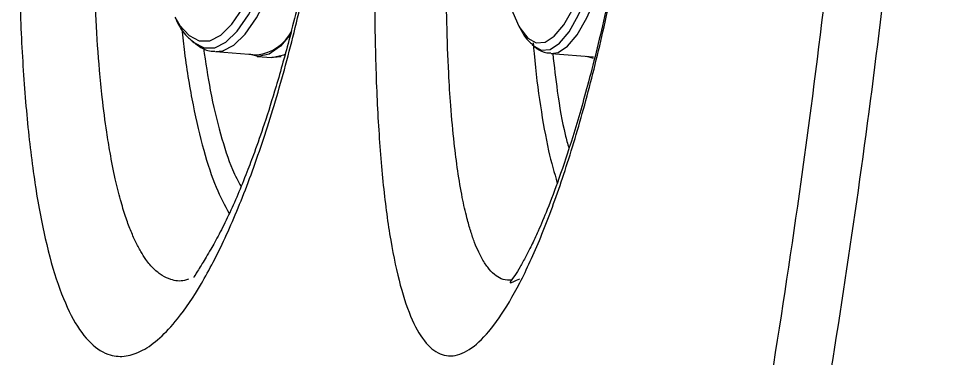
# Model space of a CAD drawing. Extents: x 939 to 1039, y 781 to 934.
# Drawn here: x 1027.831 to 1030.25, y 841.087 to 841.973 of the extents above; entities that cross this region are included whole.
import ezdxf

# ---------------------------------------------------------------- set-up
doc = ezdxf.new("R2010")
doc.units = 0
doc.header["$MEASUREMENT"] = 0
doc.layers.add('1', color=4, linetype='Continuous')

# ---------------------------------------------------------------- blocks, each defined once
blk = doc.blocks.new('Envoy')
at = {"layer": '1', "color": 3, "linetype": 'Continuous', "lineweight": 25}
for p, q in [((89.6909, 42.7122), (89.8002, 42.7037)), ((89.7999, 42.6998), (89.8381, 42.6968)), ((89.8425, 42.6979), (89.8621, 42.6993)), ((90.5673, 42.7073), (90.6776, 42.6985)), ((90.6773, 42.6946), (90.6604, 42.6999))]:
    blk.add_line(p, q, dxfattribs=at)
at = {"layer": '1', "color": 3, "linetype": 'Continuous', "lineweight": 25, "flags": 128}
for points in [[(89.5852, 42.8019), (89.5976, 42.7817), (89.6224, 42.7541), (89.6487, 42.7403), (89.6763, 42.7407), (89.7047, 42.7552), (89.7335, 42.7835), (89.7623, 42.8254), (89.7907, 42.8801), (89.8182, 42.9469), (89.8445, 43.0248)], [(89.6302, 42.7395), (89.6344, 42.7358), (89.6613, 42.7218), (89.6894, 42.7222), (89.7183, 42.7369), (89.7476, 42.7658), (89.7769, 42.8084), (89.8058, 42.8641), (89.8338, 42.9321), (89.8606, 43.0114)], [(90.483, 42.7786), (90.4857, 42.7739), (90.5061, 42.7475), (90.528, 42.7351), (90.5511, 42.7367), (90.5751, 42.7525), (90.5997, 42.7821), (90.6244, 42.8251), (90.6489, 42.8809), (90.6728, 42.9488), (90.6959, 43.0276)], [(90.5173, 42.7302), (90.5184, 42.7292), (90.5407, 42.7165), (90.5642, 42.7182), (90.5887, 42.7342), (90.6136, 42.7643), (90.6388, 42.8081), (90.6637, 42.865), (90.6881, 42.934), (90.7116, 43.0143)], [(90.5673, 42.7073), (90.5851, 42.71), (90.6097, 42.7261), (90.6348, 42.7564), (90.6602, 42.8005), (90.6853, 42.8577), (90.7098, 42.9272), (90.7334, 43.008)], [(89.6909, 42.7122), (89.7101, 42.714), (89.7392, 42.7288), (89.7687, 42.7579), (89.7982, 42.8008), (89.8273, 42.8569), (89.8555, 42.9253), (89.8824, 43.0052)], [(90.4519, 42.8619), (90.4671, 42.8139), (90.483, 42.7786)], [(89.8887, 42.7595), (89.8608, 42.7269), (89.8313, 42.7061), (89.8025, 42.6996), (89.7795, 42.7053)], [(89.8413, 42.6967), (89.8407, 42.6967), (89.8381, 42.6968)], [(89.874, 42.7054), (89.8695, 42.7031), (89.8413, 42.6967)]]:
    blk.add_lwpolyline(points, dxfattribs=at)
at = {"layer": '1', "color": 3, "linetype": 'Continuous', "lineweight": 25}
blk.add_arc((89.7861, 42.8207), 0.1178, 276.8538, 331.9652, dxfattribs=at)
for points, knots in [([(90.6338, 39.4842), (90.7177, 39.8149), (90.8855, 40.4771), (91.085, 41.484), (91.2446, 42.5005), (91.3591, 43.5259), (91.4284, 44.557), (91.4514, 45.5909), (91.4281, 46.624), (91.3586, 47.6534), (91.2441, 48.6766), (91.0847, 49.6913), (90.8854, 50.6971), (90.7176, 51.3588), (90.6338, 51.6894)], [0, 0, 0, 0, 0.082893, 0.165977, 0.249302, 0.33286, 0.416585, 0.500355, 0.584053, 0.667606, 0.750973, 0.834144, 0.917137, 1, 1, 1, 1]), ([(90.9092, 51.2008), (90.9809, 50.8937), (91.1241, 50.2799), (91.2936, 49.3497), (91.4284, 48.4144), (91.5248, 47.4744), (91.583, 46.5314), (91.6024, 45.5868), (91.583, 44.6422), (91.5248, 43.6992), (91.4284, 42.7592), (91.2936, 41.8239), (91.1241, 40.8937), (90.9809, 40.2799), (90.9092, 39.9728)], [0, 0, 0, 0, 0.083419, 0.166756, 0.250078, 0.333392, 0.416698, 0.499998, 0.583299, 0.666606, 0.749922, 0.833247, 0.916586, 1, 1, 1, 1]), ([(89.2104, 43.8267), (89.2045, 43.7494), (89.1927, 43.5946), (89.1821, 43.3639), (89.1768, 43.1389), (89.1777, 42.9232), (89.1849, 42.7201), (89.1986, 42.5333), (89.2188, 42.3659), (89.2457, 42.2211), (89.2792, 42.1016), (89.319, 42.0099), (89.3647, 41.9477), (89.4115, 41.919), (89.4573, 41.9159), (89.5007, 41.9309), (89.5457, 41.9633), (89.5969, 42.0185), (89.6542, 42.1028), (89.7164, 42.2224), (89.7769, 42.3675), (89.8345, 42.5352), (89.8878, 42.7226), (89.9356, 42.9265), (89.9768, 43.1433), (90.0113, 43.3694), (90.0273, 43.5243), (90.0353, 43.6017)], [0, 0, 0, 0, 0.041126, 0.082272, 0.123474, 0.164762, 0.206163, 0.247691, 0.289352, 0.331141, 0.373046, 0.41504, 0.457092, 0.499173, 0.530749, 0.562317, 0.593862, 0.625376, 0.66732, 0.709183, 0.75096, 0.792647, 0.834247, 0.875769, 0.917225, 0.958629, 1, 1, 1, 1]), ([(90.1484, 43.8234), (90.1423, 43.7455), (90.13, 43.5897), (90.1172, 43.3577), (90.1087, 43.1318), (90.1054, 42.9154), (90.1073, 42.7124), (90.1148, 42.5261), (90.1281, 42.3597), (90.1473, 42.2163), (90.1725, 42.0984), (90.2035, 42.0082), (90.2401, 41.9475), (90.2819, 41.9174), (90.3281, 41.9184), (90.3781, 41.9505), (90.4307, 42.013), (90.4851, 42.1048), (90.5398, 42.2242), (90.5938, 42.3691), (90.6457, 42.5368), (90.6944, 42.7244), (90.7387, 42.9288), (90.7774, 43.1465), (90.8104, 43.3737), (90.8263, 43.5295), (90.8342, 43.6073)], [0, 0, 0, 0, 0.041406, 0.08282, 0.124263, 0.165752, 0.2073, 0.248913, 0.29059, 0.332325, 0.37411, 0.415929, 0.457764, 0.499598, 0.541425, 0.583237, 0.625025, 0.666785, 0.708516, 0.750222, 0.791902, 0.833558, 0.875192, 0.916807, 0.958409, 1, 1, 1, 1]), ([(89.6209, 42.1195), (89.6174, 42.1182), (89.6012, 42.1119), (89.5783, 42.116), (89.5518, 42.1275), (89.5302, 42.1448), (89.5116, 42.1667), (89.4957, 42.1913), (89.4822, 42.2169), (89.469, 42.2471), (89.4558, 42.2831), (89.4425, 42.3272), (89.4288, 42.3823), (89.417, 42.4418), (89.4055, 42.5123), (89.3963, 42.5836), (89.3867, 42.6803), (89.3792, 42.7873), (89.3736, 42.9195), (89.3712, 43.0543), (89.3717, 43.2149), (89.3764, 43.3966), (89.3861, 43.6002), (89.3963, 43.7358), (89.4014, 43.8031)], [0, 0, 0, 0, 0.015874, 0.074259, 0.11236, 0.151267, 0.190976, 0.218542, 0.247171, 0.27686, 0.307605, 0.341694, 0.380488, 0.423973, 0.455086, 0.504294, 0.539956, 0.60174, 0.655481, 0.714735, 0.770594, 0.8483, 0.924755, 1, 1, 1, 1]), ([(90.4649, 42.1168), (90.457, 42.1165), (90.4425, 42.116), (90.423, 42.1272), (90.4054, 42.1437), (90.3904, 42.1651), (90.3778, 42.1892), (90.3672, 42.2143), (90.3569, 42.2439), (90.346, 42.2823), (90.3344, 42.3336), (90.3232, 42.3988), (90.3131, 42.4783), (90.3052, 42.5636), (90.2987, 42.6679), (90.2945, 42.7801), (90.2927, 42.9124), (90.2935, 43.047), (90.2971, 43.2084), (90.3043, 43.3911), (90.316, 43.596), (90.3267, 43.7323), (90.332, 43.7998)], [0, 0, 0, 0, 0.046302, 0.085392, 0.125209, 0.165748, 0.194112, 0.223487, 0.253869, 0.285254, 0.328403, 0.377737, 0.423594, 0.479373, 0.524078, 0.588299, 0.64328, 0.704704, 0.762316, 0.843057, 0.92227, 1, 1, 1, 1]), ([(90.0296, 43.6047), (90.0202, 43.5152), (90.0024, 43.3453), (89.965, 43.1129), (89.9259, 42.9167), (89.8872, 42.7557), (89.8515, 42.6274), (89.8204, 42.5284), (89.7948, 42.4548), (89.7716, 42.3936), (89.749, 42.3381), (89.7247, 42.284), (89.6993, 42.2333), (89.6758, 42.1911), (89.6537, 42.1545), (89.6363, 42.1275), (89.6349, 42.1245), (89.6342, 42.123)], [0, 0, 0, 0, 0.112461, 0.213562, 0.303336, 0.381786, 0.448904, 0.504677, 0.549094, 0.58252, 0.623949, 0.667159, 0.712897, 0.761394, 0.827368, 0.910015, 1, 1, 1, 1]), ([(90.8307, 43.6099), (90.8237, 43.5403), (90.8101, 43.4053), (90.7836, 43.214), (90.7508, 43.0159), (90.7114, 42.8204), (90.6669, 42.6382), (90.6256, 42.4946), (90.5893, 42.3851), (90.5588, 42.3044), (90.5348, 42.2477), (90.5157, 42.2068), (90.5, 42.1758), (90.4854, 42.1496), (90.4664, 42.1186), (90.452, 42.1037), (90.474, 42.1147), (90.4852, 42.1203)], [0, 0, 0, 0, 0.085059, 0.164946, 0.239673, 0.342058, 0.4329, 0.512223, 0.580051, 0.636417, 0.68136, 0.71496, 0.746179, 0.782179, 0.822851, 0.909684, 1, 1, 1, 1]), ([(89.5885, 42.7951), (89.5897, 42.7925), (89.5989, 42.773), (89.6117, 42.7551), (89.6264, 42.7438), (89.6292, 42.7416)], [0, 0, 0, 0, 0.111957, 0.83487, 1, 1, 1, 1]), ([(89.6036, 42.7719), (89.6058, 42.751), (89.6132, 42.6783), (89.632, 42.5707), (89.6595, 42.4523), (89.6912, 42.3563), (89.7154, 42.3117), (89.7271, 42.2903)], [0, 0, 0, 0, 0.09276, 0.323566, 0.554371, 0.785175, 1, 1, 1, 1]), ([(90.4865, 42.7724), (90.4921, 42.7616), (90.5, 42.7462), (90.5121, 42.7362), (90.5157, 42.7331)], [0, 0, 0, 0, 0.698518, 1, 1, 1, 1]), ([(89.6292, 42.7416), (89.6356, 42.736), (89.6502, 42.7231), (89.6718, 42.7132), (89.686, 42.7136), (89.6892, 42.7136)], [0, 0, 0, 0, 0.377363, 0.856622, 1, 1, 1, 1]), ([(89.6597, 42.7215), (89.6654, 42.6838), (89.6779, 42.6011), (89.7037, 42.4957), (89.7306, 42.4112), (89.7502, 42.3746), (89.7578, 42.3606)], [0, 0, 0, 0, 0.240933, 0.529977, 0.819022, 1, 1, 1, 1]), ([(90.5157, 42.7331), (90.52, 42.7289), (90.531, 42.7179), (90.5494, 42.7085), (90.5628, 42.7088), (90.5662, 42.7089)], [0, 0, 0, 0, 0.321358, 0.826433, 1, 1, 1, 1]), ([(90.5204, 42.735), (90.521, 42.7258), (90.5254, 42.6652), (90.5386, 42.5693), (90.5585, 42.4538), (90.5751, 42.3966), (90.5829, 42.3698)], [0, 0, 0, 0, 0.0585305, 0.3860587, 0.7135867, 1, 1, 1, 1]), ([(90.5712, 42.707), (90.5749, 42.6738), (90.5838, 42.596), (90.5983, 42.5138), (90.61, 42.4719), (90.6133, 42.4601)], [0, 0, 0, 0, 0.347696, 0.816091, 1, 1, 1, 1])]:
    blk.add_open_spline(points, degree=3, knots=knots, dxfattribs=at)

msp = doc.modelspace()

# ---------------------------------------------------------------- block references
at = {"layer": '1'}
msp.add_blockref('Envoy', (938.6538, 799.1744), dxfattribs=at)

doc.saveas('drawing.dxf')
